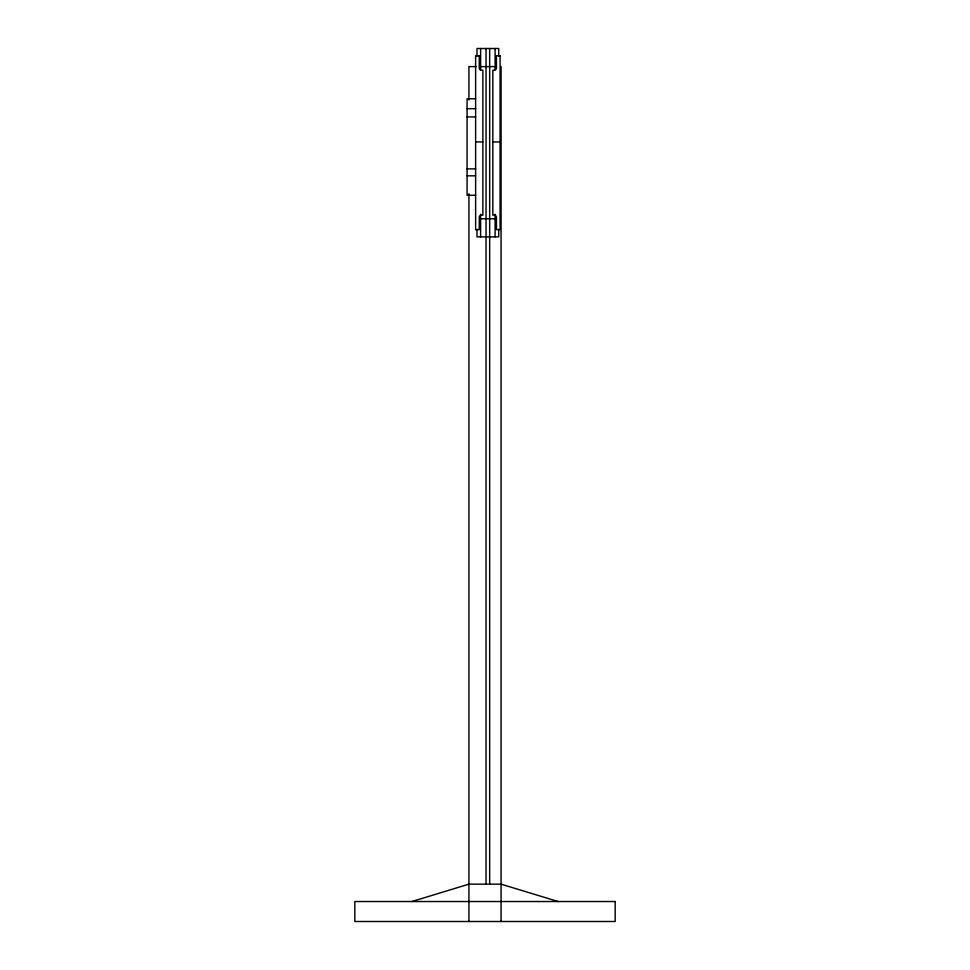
<?xml version="1.0" encoding="UTF-8"?>
<svg xmlns="http://www.w3.org/2000/svg" width="970" height="970" viewBox="0 0 970 970"><rect width="100%" height="100%" fill="white"/><g stroke="black" fill="none" stroke-linecap="round" stroke-linejoin="round"><path stroke-width="1.45" d="M411.874 901.53L468.922 884.155L501.078 884.155L558.126 901.53M476.052 66.615L468.922 66.615L468.922 99.922M480.332 66.615L495.367 66.615M475.627 98.77L467.067 98.77L467.067 195.249L475.627 195.249M467.067 108.676L475.627 108.676M467.067 116.946L475.627 116.946M475.627 141.935L482.866 141.935M492.833 141.935L500.083 141.935M467.067 168.889L475.627 168.889M467.067 175.825L475.627 175.825M480.611 218.771L495.1 218.771M501.078 66.615L501.078 921.5M498.725 56.03L498.725 48.5L476.985 48.5L476.985 56.03M498.725 229.344L498.725 236.886L476.985 236.886L476.985 229.344M495.1 48.5L495.1 69.622M495.1 214.249L495.1 236.886M489.668 48.5L489.668 884.155M486.043 48.5L486.043 884.155M480.611 48.5L480.611 69.622M480.611 214.249L480.611 236.886M468.922 193.782L468.922 921.5M479.253 55.751L475.627 55.751L475.627 229.635L479.253 229.635L479.253 217.413A2.267 2.267 0 0 1 481.508 215.146L482.866 215.146L482.866 70.24L481.508 70.24A2.267 2.267 0 0 1 479.253 67.973L479.253 55.751M500.083 55.751L496.458 55.751L496.458 67.973A2.267 2.267 0 0 1 494.191 70.24L492.833 70.24L492.833 215.146L494.191 215.146A2.267 2.267 0 0 1 496.458 217.413L496.458 229.635L500.083 229.635L500.083 55.751M615.174 901.53L354.826 901.53L354.826 921.5L615.174 921.5L615.174 901.53"/></g></svg>
